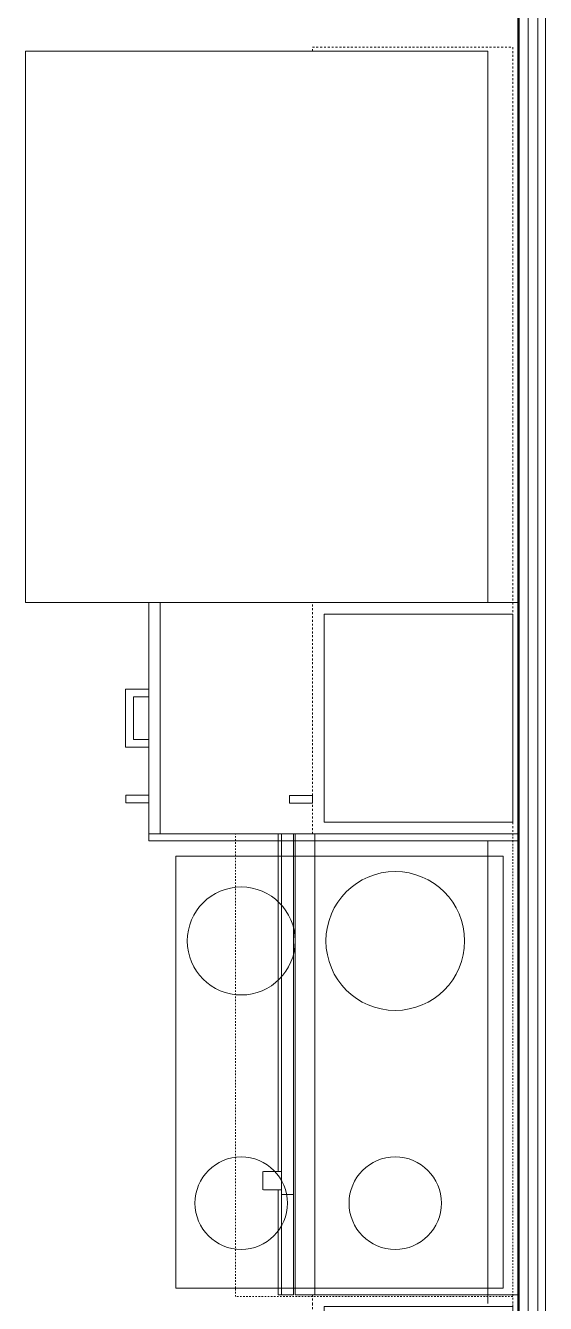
# Model space of a CAD drawing. Header units: inches. Extents: x -4218 to -1830, y 9767 to 12426.
# Drawn here: x -2549.4 to -2515.6, y 10686.9 to 10769.7 of the extents above; entities that cross this region are included whole.
import ezdxf

# ---------------------------------------------------------------- set-up
doc = ezdxf.new("R2010")
doc.units = ezdxf.units.IN
doc.header["$MEASUREMENT"] = 0
doc.linetypes.add('Dash', pattern=[0.25, 0.125, -0.125])
doc.linetypes.add('Overhead', pattern=[0.15625, 0.09375, -0.0625])
for name, color, linetype, lineweight in [('0-1', 7, 'Continuous', 5), ('0-2', 10, 'Continuous', 9), ('A-WALL-2', 250, 'Continuous', 13), ('A-WALL-7', 113, 'Continuous', 9), ('I-WALL-1', 7, 'Continuous', 50), ('Q-CASE-1', 252, 'Continuous', 9), ('Q-CASE-2', 10, 'Continuous', 9), ('Q-CASE-3', 253, 'Continuous', 9), ('Q-CASE-4', 252, 'Dash', 9), ('Q-CASE-5', 10, 'Dash', 9), ('Q-CASE-7', 253, 'Dash', 9), ('Q-CASE-8', 254, 'Continuous', 9), ('Q-SPCQ-1', 10, 'Continuous', 9), ('Q-SPCQ-2', 91, 'Overhead', 9)]:
    doc.layers.add(name, color=color, linetype=linetype, lineweight=lineweight)

# ---------------------------------------------------------------- blocks, each defined once
blk = doc.blocks.new('Refrigerator_-_Side-by-Side_6047 - 36_ X 30_-345559-BACKGROUND - RCP - 1ST FLOOR')
at = {"layer": 'Q-SPCQ-1'}
for p, q in [((17.875, 14.422), (-17.875, 14.422)), ((-17.875, 14.422), (-17.875, -15.578)), ((17.875, -15.578), (17.875, 14.422)), ((-17.875, -15.578), (17.875, -15.578))]:
    blk.add_line(p, q, dxfattribs=at)
blk = doc.blocks.new('Range - 24_ x 30_-2320547-BACKGROUND - RCP - 1ST FLOOR')
at = {"layer": 'Q-SPCQ-1'}
blk.add_line((0, 22), (30, 22), dxfattribs=at)
for centre, radius, start, end in [((6.5, 16), 4.5, 360, 180), ((23.5, 16), 3, 360, 180), ((6.5, 16), 4.5, 180, 360), ((23.5, 16), 3, 180, 0), ((6.5, 6), 3.5, 360, 180), ((23.5, 6), 3, 360, 180), ((6.5, 6), 3.5, 180, 0), ((23.5, 6), 3, 180, 360)]:
    blk.add_arc(centre, radius, start, end, dxfattribs=at)
blk = doc.blocks.new('300 Series Wall Hung Cabinet_301 - 12_ x 27_-V23-BACKGROUND - RCP - 1ST FLOOR')
at = {"layer": 'Q-CASE-1'}
for p, q in [((-5.25, -12.438), (-5.25, -0.188)), ((5.25, -0.188), (5.25, -12.438)), ((5.25, -12.438), (-5.25, -12.438)), ((-3.512, -13.188), (-4, -13.188)), ((-4, -13.188), (-4, -14.687)), ((-3.512, -14.687), (-3.512, -13.188)), ((-4, -14.687), (-3.512, -14.687))]:
    blk.add_line(p, q, dxfattribs=at)
at = {"layer": 'Q-CASE-3'}
blk.add_line((-5.243, -0.188), (5.25, -0.188), dxfattribs=at)
at = {"layer": 'Q-CASE-4'}
for p, q in [((-5.437, -0.188), (-6, -0.188)), ((6, -13.188), (6, -0.188)), ((-5.437, -13.188), (6, -13.188))]:
    blk.add_line(p, q, dxfattribs=at)
at = {"layer": 'Q-CASE-5'}
for p, q in [((-6, -0.188), (-6, -13.188)), ((-6, -13.188), (-5.437, -13.188))]:
    blk.add_line(p, q, dxfattribs=at)
at = {"layer": 'Q-CASE-7'}
blk.add_line((6, -0.188), (-5.437, -0.188), dxfattribs=at)
blk = doc.blocks.new('30quot_MicrowaveVent_11166 - 70cm miele oven-V24-BACKGROUND - RCP - 1ST FLOOR')
at = {"layer": 'Q-CASE-1'}
for p, q in [((-14.203, -0.375), (-14.203, -13.228)), ((15.679, -0.375), (15.679, 0)), ((-14.203, -13.228), (-14.203, -14.488)), ((-13.759, -13.228), (-14.203, -13.228)), ((15.241, -13.228), (-12.759, -13.228)), ((-14.203, -14.488), (-13.759, -14.488)), ((-13.759, -14.606), (-14.203, -14.606)), ((-14.203, -14.606), (-14.203, -15.394)), ((-12.759, -14.488), (15.241, -14.488)), ((9.183, -14.606), (-12.759, -14.606)), ((9.183, -14.606), (9.183, -15.394)), ((15.241, -14.606), (9.183, -14.606)), ((9.183, -14.606), (9.183, -15.394)), ((-14.203, -15.394), (-14.203, -15.599)), ((-14.203, -15.394), (-13.759, -15.394)), ((-14.203, -15.599), (-13.759, -15.599)), ((-12.759, -15.394), (9.183, -15.394)), ((-12.759, -15.599), (7.687, -15.599)), ((7.687, -15.394), (7.687, -16.55)), ((8.879, -16.55), (8.879, -15.394)), ((8.879, -15.599), (15.241, -15.599)), ((9.183, -15.394), (15.241, -15.394)), ((8.879, -16.55), (8.879, -16.55)), ((7.687, -16.599), (8.879, -16.599))]:
    blk.add_line(p, q, dxfattribs=at)
at = {"layer": 'Q-CASE-2'}
for p, q in [((15.679, -13.228), (15.679, -0.375)), ((-12.759, -13.228), (-13.759, -13.228)), ((15.679, -13.228), (15.241, -13.228)), ((15.679, -14.488), (15.679, -13.228)), ((-13.759, -14.488), (-12.759, -14.488)), ((-12.759, -14.606), (-13.759, -14.606)), ((15.241, -14.488), (15.679, -14.488)), ((15.679, -14.606), (15.241, -14.606)), ((15.679, -14.606), (15.679, -15.394)), ((-13.759, -15.394), (-12.759, -15.394)), ((-13.759, -15.599), (-12.759, -15.599)), ((15.241, -15.394), (15.679, -15.394)), ((15.241, -15.599), (15.679, -15.599)), ((15.679, -15.599), (15.679, -15.394))]:
    blk.add_line(p, q, dxfattribs=at)
at = {"layer": 'Q-CASE-3'}
for p, q in [((-14.203, 0), (-14.203, -0.375)), ((15.679, 0), (-13.759, 0))]:
    blk.add_line(p, q, dxfattribs=at)
at = {"layer": 'Q-CASE-8'}
blk.add_line((-13.759, 0), (-14.203, 0), dxfattribs=at)
blk = doc.blocks.new('300 Series Wall Hung Cabinet_301 - 15_ x 27_-V25-BACKGROUND - RCP - 1ST FLOOR')
at = {"layer": 'Q-CASE-1'}
for p, q in [((-5.012, 14.687), (-5.5, 14.687)), ((-5.5, 14.687), (-5.5, 13.188)), ((-5.012, 13.188), (-5.012, 14.687)), ((-6.75, 0.187), (-6.75, 12.438)), ((-6.75, 12.438), (6.75, 12.438)), ((-5.5, 13.188), (-5.012, 13.188)), ((6.75, 12.438), (6.75, 0.187))]:
    blk.add_line(p, q, dxfattribs=at)
at = {"layer": 'Q-CASE-3'}
blk.add_line((6.75, 0.187), (-6.75, 0.187), dxfattribs=at)
at = {"layer": 'Q-CASE-4'}
for p, q in [((-7.5, 0.187), (-7.5, 13.188)), ((-7.5, 13.188), (7.5, 13.188)), ((7.5, 1.813), (7.5, 0.187))]:
    blk.add_line(p, q, dxfattribs=at)
at = {"layer": 'Q-CASE-7'}
blk.add_line((7.5, 0.187), (-7.5, 0.187), dxfattribs=at)
blk = doc.blocks.new('300 Series Wall Hung Cabinet_302 - 36_ X 9_-2527998-BACKGROUND - RCP - 1ST FLOOR')
at = {"layer": 'Q-CASE-4'}
blk.add_line((-18, 0.187), (-18, 1.813), dxfattribs=at)
at = {"layer": 'Q-CASE-5'}
for p, q in [((17.75, 13.188), (18, 13.188)), ((18, 13.188), (18, 0.187)), ((18, 0.187), (-18, 0.187))]:
    blk.add_line(p, q, dxfattribs=at)
blk = doc.blocks.new('Single Door 1 Drawer 211 - 211 Base Cabinet Single Door1 Drawer 15_-2709718-BACKGROUND - RCP - 1ST FLOOR')
at = {"layer": 'Q-CASE-2'}
for p, q in [((-11.262, -23.25), (-11.262, 0)), ((-11.262, 0), (3.738, 0)), ((3.738, 0), (3.738, -23.25)), ((-11.262, -23.25), (-11.262, -24)), ((3.738, -23.25), (-11.262, -23.25)), ((-11.262, -24), (3.738, -24)), ((-5.138, -24), (-5.637, -24)), ((-5.637, -25.5), (-5.637, -24)), ((-5.138, -25.001), (-5.138, -24)), ((-2.387, -25.001), (-2.387, -24)), ((-2.387, -24), (-1.887, -24)), ((-1.887, -24), (-1.887, -25.5)), ((1.726, -24), (1.238, -24)), ((1.238, -24), (1.238, -25.499)), ((1.726, -25.499), (1.726, -24)), ((3.738, -24), (3.738, -23.25)), ((-1.887, -25.5), (-5.637, -25.5)), ((-5.138, -25.001), (-2.387, -25.001)), ((1.238, -25.499), (1.726, -25.499))]:
    blk.add_line(p, q, dxfattribs=at)
blk = doc.blocks.new('Range_Hood_386 - 30_ Wide-V92-BACKGROUND - RCP - 1ST FLOOR')
at = {"layer": 'Q-SPCQ-2'}
for p, q in [((-15, -6), (-15, 12)), ((-15, 12), (-14.556, 12)), ((-14.556, 12), (15, 12)), ((15, 12), (15, -6)), ((-14.556, -6), (-15, -6)), ((-13.556, -6), (-14.556, -6)), ((14.444, -6), (-13.556, -6)), ((15, -6), (14.444, -6))]:
    blk.add_line(p, q, dxfattribs=at)
blk = doc.blocks.new('CTR - 1st Phase - Unit Layouts_rvt-1-BACKGROUND - RCP - 1ST FLOOR')
at = {"layer": 'A-WALL-7'}
for p, q in [((-2541.374, 10732.296), (-2541.374, 10726.671)), ((-2541.374, 10726.671), (-2541.374, 10732.296)), ((-2517.374, 10732.296), (-2519.374, 10732.296)), ((-2519.374, 10732.296), (-2517.374, 10732.296)), ((-2517.374, 10716.852), (-2517.374, 10732.296)), ((-2517.374, 10732.296), (-2517.374, 10716.852)), ((-2541.374, 10726.671), (-2541.374, 10726.172)), ((-2541.374, 10726.172), (-2541.374, 10723.421)), ((-2541.374, 10723.421), (-2541.374, 10726.172)), ((-2541.374, 10723.421), (-2541.374, 10722.921)), ((-2541.374, 10722.921), (-2541.374, 10719.796)), ((-2541.374, 10719.796), (-2541.374, 10722.921)), ((-2541.374, 10719.796), (-2541.374, 10719.308)), ((-2541.374, 10719.308), (-2541.374, 10716.852)), ((-2541.374, 10716.852), (-2541.374, 10719.308)), ((-2541.374, 10716.852), (-2517.374, 10716.852)), ((-2517.374, 10716.852), (-2541.374, 10716.852)), ((-2539.624, 10715.852), (-2539.624, 10687.852)), ((-2518.374, 10715.852), (-2539.624, 10715.852)), ((-2539.624, 10715.852), (-2539.624, 10687.852)), ((-2518.374, 10715.852), (-2539.624, 10715.852)), ((-2518.374, 10687.852), (-2518.374, 10715.852)), ((-2518.374, 10715.852), (-2518.374, 10687.852)), ((-2539.624, 10687.852), (-2518.374, 10687.852)), ((-2539.624, 10687.852), (-2518.374, 10687.852))]:
    blk.add_line(p, q, dxfattribs=at)
at = {"layer": '0-2'}
for name, p, rotation in [('300 Series Wall Hung Cabinet_302 - 36_ X 9_-2527998-BACKGROUND - RCP - 1ST FLOOR', (-2517.561, 10750.296), 90.00000000000301), ('Refrigerator_-_Side-by-Side_6047 - 36_ X 30_-345559-BACKGROUND - RCP - 1ST FLOOR', (-2533.796, 10750.171), 270.0000000000221), ('Single Door 1 Drawer 211 - 211 Base Cabinet Single Door1 Drawer 15_-2709718-BACKGROUND - RCP - 1ST FLOOR', (-2517.374, 10721.034), 269.9999999999997), ('300 Series Wall Hung Cabinet_301 - 15_ x 27_-V25-BACKGROUND - RCP - 1ST FLOOR', (-2517.561, 10724.796), 90.00000000000301), ('Range - 24_ x 30_-2320547-BACKGROUND - RCP - 1ST FLOOR', (-2541.374, 10716.852), 270.0000000000173), ('Range_Hood_386 - 30_ Wide-V92-BACKGROUND - RCP - 1ST FLOOR', (-2529.749, 10702.296), 270.0000000000088), ('30quot_MicrowaveVent_11166 - 70cm miele oven-V24-BACKGROUND - RCP - 1ST FLOOR', (-2517.374, 10703.093), 270.000000000005), ('300 Series Wall Hung Cabinet_301 - 12_ x 27_-V23-BACKGROUND - RCP - 1ST FLOOR', (-2517.561, 10681.414), 270.000000000003)]:
    blk.add_blockref(name, p, dxfattribs=dict(at, rotation=rotation))
blk = doc.blocks.new('CTR - 1st Phase - Common Walls_rvt-1-BACKGROUND - RCP - 1ST FLOOR')
at = {"layer": 'A-WALL-2'}
for p, q in [((-2516.749, 10458.164), (-2516.749, 10813.239)), ((-2516.124, 10458.164), (-2516.124, 10813.239)), ((-2515.624, 10458.164), (-2515.624, 10813.239))]:
    blk.add_line(p, q, dxfattribs=at)
at = {"layer": 'I-WALL-1'}
blk.add_line((-2517.374, 10458.164), (-2517.374, 10813.239), dxfattribs=at)

msp = doc.modelspace()

# ---------------------------------------------------------------- block references
at = {"layer": '0-1'}
for name in ['CTR - 1st Phase - Unit Layouts_rvt-1-BACKGROUND - RCP - 1ST FLOOR', 'CTR - 1st Phase - Common Walls_rvt-1-BACKGROUND - RCP - 1ST FLOOR']:
    msp.add_blockref(name, (0, 0), dxfattribs=at)

doc.saveas('drawing.dxf')
